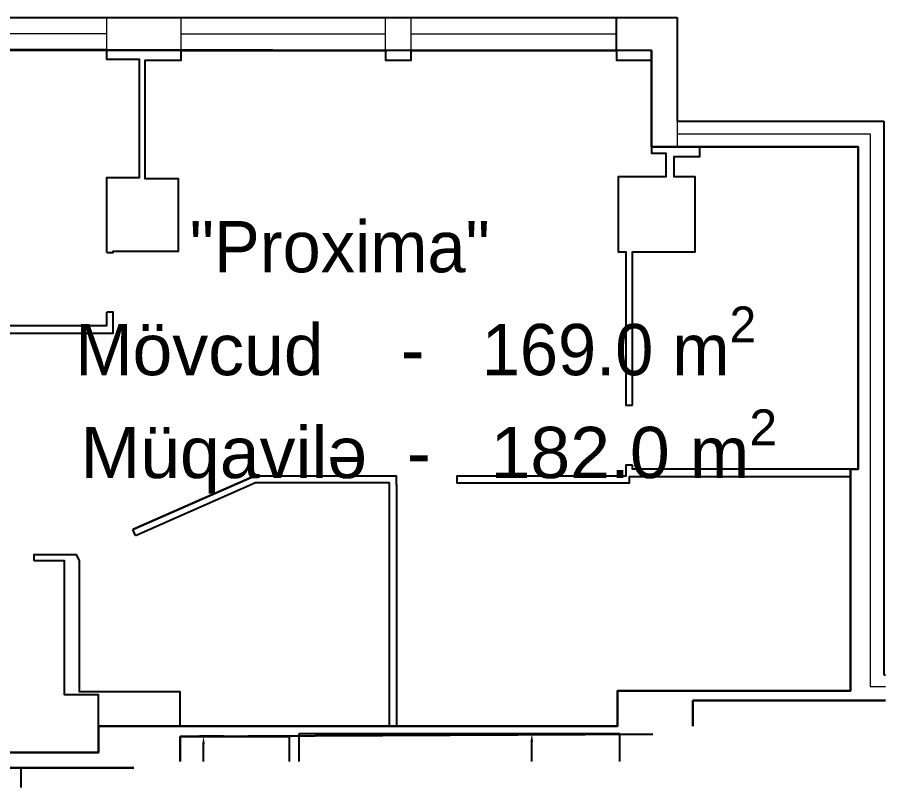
# Model space of a CAD drawing. Header units: millimetres. Extents: x 1227527 to 1253152, y -267428 to -255409.
# Drawn here: x 1239607 to 1253152, y -267428 to -255409 of the extents above; entities that cross this region are included whole.
import ezdxf

# ---------------------------------------------------------------- set-up
doc = ezdxf.new("R2010")
doc.units = ezdxf.units.MM
doc.layers.add('OFFICE_BOUNDARY', color=3, linetype='Continuous')

msp = doc.modelspace()

# ---------------------------------------------------------------- linework, layer by layer
for p, q in [((1237132, -255409), (1249902, -255409)), ((1249902, -255409), (1249902, -257028)), ((1249902, -257028), (1253122, -257028)), ((1253122, -257028), (1253122, -265669)), ((1253122, -265669), (1253152, -265669)), ((1250147, -266469), (1250147, -266069)), ((1250147, -266069), (1253152, -266069)), ((1242147, -267019), (1242147, -266629)), ((1242147, -266629), (1243847, -266629)), ((1243847, -266629), (1243847, -267019)), ((1249007, -266589), (1243997, -266589)), ((1243997, -266589), (1243997, -267019)), ((1249007, -267019), (1249007, -266589)), ((1239667, -267428), (1239667, -267119)), ((1239667, -267119), (1241422, -267119))]:
    msp.add_line(p, q)
at = {"color": 1, "lineweight": 30}
for p, q in [((1249502, -255928), (1237682, -255918)), ((1249502, -257428), (1249502, -255928)), ((1252722, -257428), (1249502, -257428)), ((1252722, -262458), (1252722, -257428)), ((1252602, -265919), (1252602, -262458)), ((1252602, -262458), (1252722, -262458)), ((1248972, -266469), (1248972, -265919)), ((1248972, -265919), (1252602, -265919)), ((1253152, -266069), (1250147, -266069)), ((1250147, -266069), (1250147, -266469)), ((1240872, -266878), (1240872, -266469)), ((1240872, -266469), (1248972, -266469)), ((1249522, -266592), (1242147, -266629)), ((1242147, -266629), (1242147, -267019)), ((1236452, -266878), (1240872, -266878)), ((1241422, -267119), (1236547, -267119))]:
    msp.add_line(p, q, dxfattribs=at)
at = {"color": 5, "lineweight": 5}
for p, q in [((1249902, -257228), (1252911, -257228)), ((1252911, -257228), (1252911, -265850)), ((1252911, -265850), (1253152, -265852))]:
    msp.add_line(p, q, dxfattribs=at)
at = {"color": 0, "lineweight": -2, "transparency": 16777216}
for p, q in [((1242824, -266626), (1242449, -266626)), ((1247651, -266589), (1247695, -266589))]:
    msp.add_line(p, q, dxfattribs=at)
at = {"color": 0, "lineweight": -2}
for p, q in [((1242511, -267019), (1242511, -266751)), ((1247633, -267019), (1247633, -266714))]:
    msp.add_line(p, q, dxfattribs=at)
at = {"lineweight": 5}
for points in [[(1241002, -255918), (1241002, -255409)], [(1242162, -255928), (1242162, -255409)], [(1245352, -255928), (1245352, -255409)], [(1245752, -255928), (1245752, -255409)], [(1249902, -257028), (1249902, -257428)]]:
    msp.add_lwpolyline(points, dxfattribs=at)
for points in [[(1248952, -255928), (1248952, -255409)], [(1241002, -259078), (1241002, -257908), (1241512, -257908), (1241512, -256068), (1241002, -256068), (1241002, -255918), (1237802, -255918), (1237802, -256058), (1237682, -256058), (1237682, -260218), (1241002, -260218), (1241002, -260008)], [(1241002, -259078), (1241102, -259078), (1241102, -259058), (1242122, -259058), (1242122, -257928), (1241602, -257928), (1241602, -256078), (1242162, -256078), (1242162, -255928), (1245352, -255928), (1245352, -256078), (1245752, -256078), (1245752, -255928), (1248952, -255928), (1248952, -256078), (1249502, -256078), (1249502, -257528), (1249722, -257528), (1249722, -257898), (1248982, -257898), (1248982, -259068), (1249102, -259068), (1249102, -261458), (1249202, -261458)], [(1249202, -261458), (1249202, -259068), (1250182, -259068), (1250182, -257898), (1249852, -257898), (1249852, -257578), (1250252, -257578), (1250252, -257428), (1252722, -257428), (1252722, -262458), (1249202, -262458), (1249202, -262398)], [(1237602, -262598), (1237602, -260338), (1241102, -260338), (1241102, -260008), (1241002, -260008)], [(1249202, -262398), (1249102, -262398), (1249102, -262568), (1246462, -262568), (1246462, -262679)], [(1245522, -262699), (1245522, -262568), (1243302, -262568), (1241411, -263401)], [(1241411, -263401), (1243302, -262568)], [(1245522, -262699), (1245522, -266469), (1248972, -266469), (1248972, -265919), (1252602, -265919), (1252602, -262579), (1249152, -262579), (1249152, -262679), (1246462, -262679)], [(1240573, -263879), (1240573, -265929), (1242143, -265929), (1242143, -266469), (1245413, -266469), (1245413, -262668)], [(1241451, -263492), (1243323, -262668)], [(1243323, -262668), (1245413, -262668)], [(1241451, -263492), (1241411, -263401)], [(1239872, -263888), (1239872, -263788), (1240532, -263788)], [(1240573, -263879), (1240532, -263788)], [(1236452, -266878), (1240872, -266878), (1240872, -265978), (1240342, -265978), (1240342, -263888), (1239872, -263888)]]:
    msp.add_lwpolyline(points)
at = {"color": 5, "lineweight": 5}
for points in [[(1237802, -255663), (1241002, -255663)], [(1242162, -255668), (1245352, -255668)], [(1245752, -255668), (1248952, -255668)]]:
    msp.add_lwpolyline(points, dxfattribs=at)
at = {"color": 0, "transparency": 16777216}
for points in [[(1242491, -266751), (1242532, -266751), (1242511, -266626)], [(1247612, -266714), (1247654, -266714), (1247633, -266589)]]:
    msp.add_solid(points, dxfattribs=at)
at = {"layer": 'OFFICE_BOUNDARY'}
msp.add_lwpolyline([(1237682, -255918), (1237682, -260218), (1237602, -260338), (1237602, -262598), (1233812, -262598), (1233812, -266628), (1236452, -266628), (1236452, -266878), (1240872, -266878), (1240872, -266469), (1248972, -266469), (1248972, -265919), (1252602, -265919), (1252602, -262458), (1252722, -262458), (1252722, -257428), (1249502, -257428), (1249502, -255928), (1237682, -255918)], close=True, dxfattribs=at)

# ---------------------------------------------------------------- texts
at = {"color": 1, "lineweight": 30, "insert": (1238729, -258587), "char_height": 800, "attachment_point": 1}
msp.add_mtext_dynamic_manual_height_columns('\\A1;            "Proxima"   \\P      M{\\fArial|b0|i0|c238|p34;övcud }   {\\fArial|b0|i0|c238|p34;-}   169.0 m{\\H0.7x;\\S2^ ;\\H1.42857x; \\fArial|b0|i0|c238|p34;\\P\\fArial|b0|i0|c204|p34;      \\fArial|b0|i0|c238|p34;Müqavilə \\fArial|b0|i0|c204|p34; \\fArial|b0|i0|c238|p34;-\\fArial|b0|i0|c204|p34;   182.0 m\\H0.7x;\\S2^ ;}', width=25301.6, gutter_width=12.5, heights=[-3699], dxfattribs=at)

doc.saveas('drawing.dxf')
